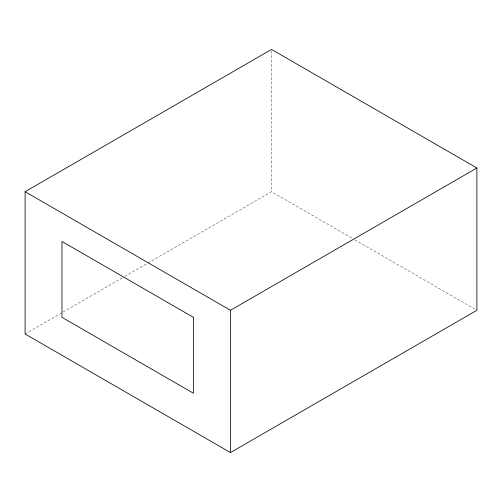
<?xml version="1.0" encoding="UTF-8"?>
<svg xmlns="http://www.w3.org/2000/svg" width="502" height="502" viewBox="0 0 502 502"><rect width="100%" height="100%" fill="white"/><g stroke="black" fill="none" stroke-linecap="round" stroke-linejoin="round"><path stroke-width="0.38" stroke-dasharray="2.51 1.88" d="M25.1 333.999L122.181 277.945M124.898 276.382L147.299 263.443M147.977 263.054L271.538 191.72L352.191 238.281M354.901 239.849L476.9 310.286M271.538 51.003L271.538 191.72"/><path stroke-width="0.75" d="M25.1 191.714L271.538 49.434L476.9 168.001L476.9 310.286L230.462 452.566L25.1 333.999L25.1 191.714L230.462 310.28L476.9 168.001M230.462 310.28L230.462 452.566M193.408 317.346L61.972 241.462L61.972 317.346L193.408 393.229L193.408 317.346"/></g></svg>
